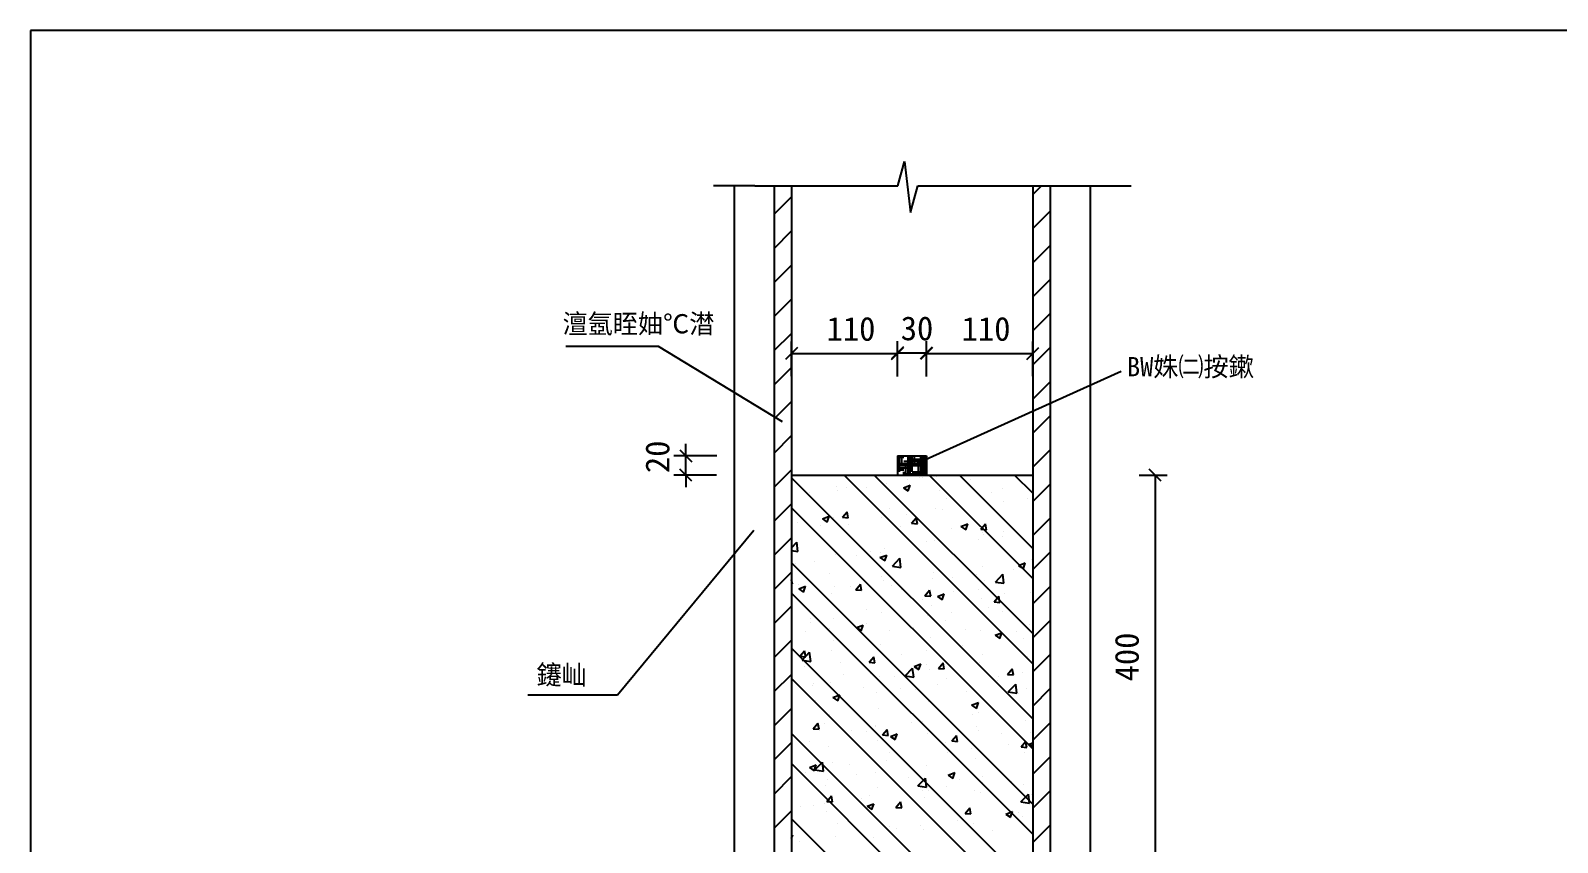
# Model space of a CAD drawing. Header units: metres. Extents: x 0 to 297, y 0 to 210.
# Drawn here: x 0 to 191.4, y 108.1 to 210 of the extents above; entities that cross this region are included whole.
import ezdxf

# ---------------------------------------------------------------- set-up
doc = ezdxf.new("R2010")
doc.units = ezdxf.units.M
doc.layers.add(' ', color=7, linetype='Continuous')

msp = doc.modelspace()

# ---------------------------------------------------------------- linework, layer by layer
at = {"layer": ' '}
for p, q in [((108.74, 190.53), (109.56, 193.58)), ((109.56, 193.58), (110.34, 187.19)), ((88.23, 190.53), (88.23, 69.53)), ((90.81, 190.53), (108.74, 190.53)), ((93.23, 190.53), (93.23, 69.53)), ((95.4, 190.53), (95.4, 69.53)), ((110.34, 187.19), (111.26, 190.53)), ((111.26, 190.53), (130.25, 190.53)), ((125.65, 190.53), (125.65, 105.83)), ((125.65, 189.43), (126.76, 190.53)), ((127.83, 190.53), (127.83, 105.83)), ((132.83, 190.53), (132.83, 105.83)), ((93.23, 186.95), (95.4, 189.13)), ((125.65, 185.15), (127.83, 187.33)), ((93.23, 182.67), (95.4, 184.85)), ((125.65, 180.87), (127.83, 183.05)), ((93.23, 178.39), (95.4, 180.57)), ((125.65, 176.6), (127.83, 178.77)), ((93.23, 174.11), (95.4, 176.29)), ((125.65, 172.32), (127.83, 174.5)), ((94.27, 160.93), (78.75, 170.38)), ((93.23, 169.84), (95.4, 172.01)), ((125.65, 168.04), (127.83, 170.22)), ((93.23, 165.56), (95.4, 167.74)), ((110.53, 155.44), (136.74, 167.27)), ((125.65, 163.76), (127.83, 165.94)), ((93.23, 161.28), (95.4, 163.46)), ((125.65, 159.48), (127.83, 161.66)), ((93.23, 157), (95.4, 159.18)), ((125.65, 155.21), (127.83, 157.38)), ((108.71, 156.65), (112.34, 156.65)), ((108.71, 156.65), (108.71, 154.23)), ((108.71, 156.49), (109.49, 156.49)), ((108.71, 155.69), (112.34, 155.69)), ((108.71, 155.43), (111.61, 155.43)), ((108.71, 155.16), (110.55, 155.16)), ((108.96, 154.63), (108.96, 156.65)), ((109.23, 155.69), (109.23, 156.65)), ((109.49, 155.96), (112.34, 155.96)), ((109.75, 154.23), (109.75, 155.69)), ((110.02, 154.23), (110.02, 156.65)), ((110.28, 154.23), (110.28, 156.65)), ((110.55, 154.63), (110.55, 156.65)), ((110.55, 156.22), (112.34, 156.22)), ((110.81, 155.69), (110.81, 156.65)), ((111.34, 154.23), (111.34, 155.69)), ((111.61, 154.23), (111.61, 156.65)), ((111.61, 156.49), (112.34, 156.49)), ((111.87, 154.23), (111.87, 156.65)), ((112.14, 154.63), (112.14, 156.65)), ((112.34, 156.65), (112.34, 154.23)), ((93.23, 152.72), (95.4, 154.9)), ((95.4, 154.23), (125.65, 154.23)), ((125.65, 123.65), (95.4, 153.9)), ((125.65, 130.57), (101.99, 154.23)), ((104.97, 154.16), (104.97, 154.16)), ((125.65, 134.35), (105.77, 154.23)), ((108.71, 154.9), (109.49, 154.9)), ((108.71, 154.23), (112.34, 154.23)), ((109.49, 154.23), (109.49, 154.63)), ((109.49, 154.37), (112.34, 154.37)), ((109.91, 153.64), (109.91, 153.64)), ((110.55, 154.63), (112.34, 154.63)), ((111.08, 154.23), (111.08, 154.63)), ((111.43, 153.89), (111.43, 153.89)), ((111.61, 154.9), (112.34, 154.9)), ((111.88, 153.94), (111.88, 153.94)), ((125.65, 141.26), (112.68, 154.23)), ((112.94, 154.04), (112.94, 154.04)), ((113.6, 154.03), (113.6, 154.03)), ((125.65, 145.04), (116.46, 154.23)), ((117.89, 153.62), (117.89, 153.62)), ((125.65, 151.96), (123.38, 154.23)), ((124.34, 153.34), (124.34, 153.34)), ((97.69, 152.03), (97.69, 152.03)), ((97.77, 151.52), (97.77, 151.52)), ((101.06, 152.81), (101.06, 152.81)), ((101.21, 152.35), (101.21, 152.35)), ((102.27, 152.63), (102.27, 152.63)), ((104.82, 152.73), (104.82, 152.73)), ((107.32, 153.13), (107.32, 153.13)), ((107.52, 152.54), (107.52, 152.54)), ((109.43, 152.65), (110.28, 152.97)), ((109.43, 152.65), (110.03, 152.24)), ((110.03, 152.24), (110.28, 152.97)), ((113.98, 152.26), (113.98, 152.26)), ((114.78, 151.28), (114.78, 151.28)), ((120.44, 151.99), (120.44, 151.99)), ((121.84, 152.49), (121.84, 152.49)), ((125.01, 151.27), (125.01, 151.27)), ((125.65, 150.93), (127.83, 153.11)), ((93.23, 148.45), (95.4, 150.62)), ((125.65, 119.87), (95.4, 150.12)), ((101.78, 148.94), (102.37, 149.64)), ((102.51, 148.88), (102.37, 149.64)), ((107.72, 150.07), (107.72, 150.07)), ((113.45, 150.01), (113.45, 150.01)), ((114.34, 149.87), (114.34, 149.87)), ((119.67, 150.86), (119.67, 150.86)), ((121.98, 150.87), (121.98, 150.87)), ((96.1, 148.28), (96.1, 148.28)), ((99.09, 147.86), (99.09, 147.86)), ((99.27, 148.74), (100.11, 149.07)), ((99.27, 148.74), (99.87, 148.34)), ((99.87, 148.34), (100.11, 149.07)), ((100.67, 148.86), (100.67, 148.86)), ((101.06, 148.32), (101.06, 148.32)), ((101.78, 148.94), (102.51, 148.88)), ((102.56, 148.01), (102.56, 148.01)), ((106.73, 148.87), (106.73, 148.87)), ((107.17, 149.1), (107.17, 149.1)), ((109.02, 147.74), (109.02, 147.74)), ((109.76, 149.26), (109.76, 149.26)), ((110.46, 148.18), (111.05, 148.88)), ((110.46, 148.18), (111.19, 148.12)), ((111.19, 148.12), (111.05, 148.88)), ((115.48, 147.47), (115.48, 147.47)), ((116.65, 147.77), (117.5, 148.1)), ((116.65, 147.77), (117.26, 147.37)), ((117.26, 147.37), (117.5, 148.1)), ((119.14, 147.43), (119.72, 148.12)), ((119.14, 147.43), (119.86, 147.36)), ((119.86, 147.36), (119.72, 148.12)), ((125.63, 147.6), (125.63, 147.6)), ((125.65, 146.65), (127.83, 148.83)), ((93.23, 144.17), (95.4, 146.35)), ((95.4, 145.1), (96.08, 145.8)), ((96.21, 144.65), (96.08, 145.8)), ((112.35, 145.84), (112.35, 145.84)), ((113.31, 145.98), (113.31, 145.98)), ((118.8, 146.1), (118.8, 146.1)), ((119.4, 147.05), (119.4, 147.05)), ((119.52, 146.83), (119.52, 146.83)), ((121.83, 146.5), (121.83, 146.5)), ((121.94, 147.19), (121.94, 147.19)), ((95.4, 144.78), (96.21, 144.65)), ((100.91, 144.3), (100.91, 144.3)), ((103.55, 144.09), (103.55, 144.09)), ((105.29, 144.62), (105.29, 144.62)), ((106.49, 143.87), (107.34, 144.2)), ((106.49, 143.87), (107.09, 143.47)), ((106.58, 144.49), (106.58, 144.49)), ((107.02, 145.07), (107.02, 145.07)), ((107.09, 143.47), (107.34, 144.2)), ((108.05, 142.82), (108.99, 143.8)), ((109.12, 142.65), (108.99, 143.8)), ((111.16, 145.09), (111.16, 145.09)), ((125.49, 143.58), (125.49, 143.58)), ((125.65, 142.37), (127.83, 144.55)), ((93.23, 139.89), (95.4, 142.07)), ((125.65, 112.96), (95.4, 143.21)), ((95.9, 143.09), (95.9, 143.09)), ((98.23, 143.41), (98.23, 143.41)), ((100.2, 141.83), (100.2, 141.83)), ((108.05, 142.82), (109.12, 142.65)), ((113.16, 141.95), (113.16, 141.95)), ((118.65, 141.73), (118.65, 141.73)), ((119.37, 142.8), (119.37, 142.8)), ((120.96, 140.81), (121.9, 141.8)), ((122.04, 140.65), (121.9, 141.8)), ((123.23, 142.33), (123.23, 142.33)), ((123.88, 142.9), (124.72, 143.23)), ((123.88, 142.9), (124.48, 142.5)), ((124.48, 142.5), (124.72, 143.23)), ((95.51, 140.54), (95.4, 141.09)), ((95.4, 140.55), (95.51, 140.54)), ((96.3, 140.48), (96.3, 140.48)), ((96.32, 139.97), (97.17, 140.29)), ((96.32, 139.97), (96.92, 139.56)), ((96.92, 139.56), (97.17, 140.29)), ((100.76, 140.27), (100.76, 140.27)), ((102.75, 140.2), (102.75, 140.2)), ((103.46, 139.84), (104.05, 140.54)), ((103.46, 139.84), (104.19, 139.78)), ((104.19, 139.78), (104.05, 140.54)), ((106.66, 141.56), (106.66, 141.56)), ((106.88, 141.04), (106.88, 141.04)), ((107.97, 140.32), (107.97, 140.32)), ((109.21, 139.93), (109.21, 139.93)), ((112.14, 139.08), (112.72, 139.78)), ((112.86, 139.02), (112.72, 139.78)), ((113.12, 141.28), (113.12, 141.28)), ((115.62, 141.33), (115.62, 141.33)), ((118.9, 139.83), (118.9, 139.83)), ((119.58, 141.01), (119.58, 141.01)), ((120.96, 140.81), (122.04, 140.65)), ((125.65, 138.09), (127.83, 140.27)), ((125.65, 109.18), (95.4, 139.43)), ((100.36, 139.32), (100.36, 139.32)), ((103.39, 139.72), (103.39, 139.72)), ((111.85, 138.62), (111.85, 138.62)), ((112.14, 139.08), (112.86, 139.02)), ((113.01, 137.92), (113.01, 137.92)), ((113.71, 139), (114.56, 139.32)), ((113.71, 139), (114.31, 138.59)), ((114.31, 138.59), (114.56, 139.32)), ((115.67, 139.66), (115.67, 139.66)), ((119.23, 138.77), (119.23, 138.77)), ((120.82, 138.32), (121.4, 139.02)), ((120.82, 138.32), (121.54, 138.26)), ((121.54, 138.26), (121.4, 139.02)), ((122.13, 139.38), (122.13, 139.38)), ((125.34, 139.55), (125.34, 139.55)), ((93.23, 135.61), (95.4, 137.79)), ((97.73, 136.19), (97.73, 136.19)), ((100.62, 136.24), (100.62, 136.24)), ((104.79, 137.4), (104.79, 137.4)), ((106.73, 137.01), (106.73, 137.01)), ((112.43, 136.56), (112.43, 136.56)), ((114.75, 135.96), (114.75, 135.96)), ((115.46, 136.96), (115.46, 136.96)), ((120.05, 137.56), (120.05, 137.56)), ((121.8, 137.17), (121.8, 137.17)), ((125.65, 133.82), (127.83, 135.99)), ((97.18, 134.55), (97.18, 134.55)), ((97.8, 135.68), (97.8, 135.68)), ((100.21, 134.95), (100.21, 134.95)), ((103.54, 135.1), (104.39, 135.42)), ((103.54, 135.1), (104.15, 134.69)), ((104.15, 134.69), (104.39, 135.42)), ((104.26, 135.4), (104.26, 135.4)), ((104.79, 135.55), (104.79, 135.55)), ((107.69, 134.75), (107.69, 134.75)), ((110.71, 135.13), (110.71, 135.13)), ((117.17, 134.86), (117.17, 134.86)), ((119.08, 134.75), (119.08, 134.75)), ((120.93, 134.13), (121.78, 134.45)), ((120.93, 134.13), (121.53, 133.72)), ((121.54, 133.72), (121.78, 134.45)), ((123.63, 134.59), (123.63, 134.59)), ((125.19, 135.52), (125.19, 135.52)), ((93.23, 131.33), (95.4, 133.51)), ((158.38, 69.53), (95.4, 132.51)), ((96.46, 131.5), (97.05, 132.2)), ((97.19, 131.44), (97.05, 132.2)), ((100.47, 132.21), (100.47, 132.21)), ((100.63, 133.54), (100.63, 133.54)), ((106.58, 132.99), (106.58, 132.99)), ((112.28, 132.18), (112.28, 132.18)), ((112.87, 133.89), (112.87, 133.89)), ((116.86, 132.79), (116.86, 132.79)), ((124.5, 133.79), (124.5, 133.79)), ((96.46, 131.5), (97.19, 131.44)), ((96.74, 131.03), (97.68, 132.01)), ((96.74, 131.03), (97.81, 130.86)), ((97.81, 130.86), (97.68, 132.01)), ((101.61, 130.78), (101.61, 130.78)), ((105.14, 130.74), (105.72, 131.44)), ((105.14, 130.74), (105.86, 130.68)), ((105.86, 130.68), (105.72, 131.44)), ((109.25, 131.78), (109.25, 131.78)), ((110.77, 130.23), (111.61, 130.55)), ((110.77, 130.23), (111.37, 129.82)), ((111.37, 129.82), (111.61, 130.55)), ((112.31, 130.51), (112.31, 130.51)), ((113.82, 129.98), (114.4, 130.68)), ((114.54, 129.92), (114.4, 130.68)), ((118.93, 130.72), (118.93, 130.72)), ((119.37, 131.72), (119.37, 131.72)), ((125.04, 131.49), (125.04, 131.49)), ((125.65, 129.54), (127.83, 131.72)), ((93.23, 127.06), (95.4, 129.23)), ((154.6, 69.53), (95.4, 128.73)), ((95.44, 129.49), (95.44, 129.49)), ((97.03, 130.17), (97.03, 130.17)), ((101.9, 129.22), (101.9, 129.22)), ((105.25, 129.3), (105.25, 129.3)), ((106.43, 128.96), (106.43, 128.96)), ((108.36, 128.95), (108.36, 128.95)), ((109.65, 129.03), (110.59, 130.01)), ((109.65, 129.03), (110.73, 128.86)), ((110.73, 128.86), (110.59, 130.01)), ((112.72, 129.87), (112.72, 129.87)), ((113.82, 129.98), (114.54, 129.92)), ((114.82, 128.68), (114.82, 128.68)), ((121.28, 128.4), (121.28, 128.4)), ((121.32, 129.02), (121.32, 129.02)), ((122.5, 129.22), (123.08, 129.92)), ((122.5, 129.22), (123.22, 129.16)), ((123.22, 129.16), (123.08, 129.92)), ((124.35, 129.42), (124.35, 129.42)), ((97.99, 127.87), (97.99, 127.87)), ((98.2, 128.09), (98.2, 128.09)), ((100.32, 128.18), (100.32, 128.18)), ((100.6, 126.32), (101.45, 126.65)), ((101.2, 125.92), (101.45, 126.65)), ((104.45, 127.6), (104.45, 127.6)), ((106.07, 127.01), (106.07, 127.01)), ((109.1, 127.41), (109.1, 127.41)), ((110.91, 127.32), (110.91, 127.32)), ((113.68, 128.01), (113.68, 128.01)), ((117.37, 127.05), (117.37, 127.05)), ((118.78, 126.69), (118.78, 126.69)), ((122.56, 127.02), (123.51, 128.01)), ((122.56, 127.02), (123.64, 126.86)), ((123.64, 126.86), (123.51, 128.01)), ((123.83, 126.78), (123.83, 126.78)), ((124.9, 127.46), (124.9, 127.46)), ((125.65, 125.26), (127.83, 127.44)), ((93.23, 122.78), (95.4, 124.96)), ((98.43, 126.01), (98.43, 126.01)), ((100.6, 126.32), (101.2, 125.92)), ((106.29, 124.93), (106.29, 124.93)), ((112.57, 125.84), (112.57, 125.84)), ((117.99, 125.35), (118.84, 125.68)), ((117.99, 125.35), (118.59, 124.95)), ((118.59, 124.95), (118.84, 125.68)), ((118.87, 124.5), (118.87, 124.5)), ((121.17, 124.65), (121.17, 124.65)), ((98.14, 122.4), (98.72, 123.09)), ((98.86, 122.34), (98.72, 123.09)), ((99.49, 123.07), (99.49, 123.07)), ((100.18, 124.16), (100.18, 124.16)), ((105.91, 122.64), (105.91, 122.64)), ((105.95, 122.8), (105.95, 122.8)), ((110.5, 123.24), (110.5, 123.24)), ((111.81, 123.29), (111.81, 123.29)), ((112.41, 122.53), (112.41, 122.53)), ((118.14, 124.25), (118.14, 124.25)), ((118.64, 122.66), (118.64, 122.66)), ((124.75, 123.44), (124.75, 123.44)), ((125.65, 120.98), (127.83, 123.16)), ((93.23, 118.5), (95.4, 120.68)), ((147.69, 69.53), (95.4, 121.82)), ((97.7, 120.87), (97.7, 120.87)), ((98.14, 122.4), (98.86, 122.34)), ((102.88, 122.24), (102.88, 122.24)), ((104.75, 122.08), (104.75, 122.08)), ((106.14, 120.9), (106.14, 120.9)), ((106.82, 121.64), (107.4, 122.33)), ((106.82, 121.64), (107.54, 121.58)), ((107.54, 121.58), (107.4, 122.33)), ((107.82, 121.45), (108.67, 121.78)), ((107.82, 121.45), (108.42, 121.04)), ((108.42, 121.04), (108.67, 121.78)), ((112.43, 121.81), (112.43, 121.81)), ((114.71, 120.64), (114.71, 120.64)), ((115.5, 120.88), (116.08, 121.58)), ((115.5, 120.88), (116.22, 120.82)), ((116.22, 120.82), (116.08, 121.58)), ((118.87, 122.25), (118.87, 122.25)), ((121.77, 121.85), (121.77, 121.85)), ((124.18, 120.12), (124.76, 120.82)), ((124.9, 120.06), (124.76, 120.82)), ((125.21, 120.48), (125.65, 120.65)), ((125.33, 121.98), (125.33, 121.98)), ((100.03, 120.13), (100.03, 120.13)), ((107.65, 119.43), (107.65, 119.43)), ((114.95, 119.47), (114.95, 119.47)), ((117.98, 119.87), (117.98, 119.87)), ((122.57, 120.48), (122.57, 120.48)), ((124.18, 120.12), (124.9, 120.06)), ((124.6, 119.41), (124.6, 119.41)), ((125.21, 120.48), (125.65, 120.18)), ((125.65, 116.7), (127.83, 118.88)), ((143.91, 69.53), (95.4, 118.04)), ((97.14, 116.89), (97.14, 116.89)), ((97.66, 117.55), (98.5, 117.87)), ((97.66, 117.55), (98.26, 117.14)), ((98.26, 117.14), (98.5, 117.87)), ((98.34, 117.24), (99.28, 118.22)), ((98.34, 117.24), (99.42, 117.07)), ((99.42, 117.07), (99.28, 118.22)), ((99.7, 117.47), (99.7, 117.47)), ((100.6, 118.21), (100.6, 118.21)), ((102.73, 117.87), (102.73, 117.87)), ((105.99, 116.87), (105.99, 116.87)), ((107.31, 118.47), (107.31, 118.47)), ((112.28, 117.78), (112.28, 117.78)), ((115.04, 116.58), (115.89, 116.9)), ((115.65, 116.17), (115.89, 116.9)), ((118.49, 118.63), (118.49, 118.63)), ((93.23, 114.22), (95.4, 116.4)), ((99.69, 115.26), (99.69, 115.26)), ((99.88, 116.1), (99.88, 116.1)), ((103.59, 116.62), (103.59, 116.62)), ((106.15, 114.99), (106.15, 114.99)), ((110.05, 116.34), (110.05, 116.34)), ((111.25, 115.24), (112.2, 116.22)), ((111.25, 115.24), (112.33, 115.07)), ((112.33, 115.07), (112.2, 116.22)), ((112.27, 115.19), (112.27, 115.19)), ((114.8, 115.1), (114.8, 115.1)), ((115.04, 116.58), (115.65, 116.17)), ((116.51, 116.07), (116.51, 116.07)), ((119.33, 116.4), (119.33, 116.4)), ((119.38, 115.7), (119.38, 115.7)), ((122.97, 115.8), (122.97, 115.8)), ((124.46, 115.38), (124.46, 115.38)), ((99.55, 113.09), (99.55, 113.09)), ((99.82, 113.3), (100.4, 113.99)), ((99.82, 113.3), (100.54, 113.23)), ((100.54, 113.23), (100.4, 113.99)), ((104.13, 113.7), (104.13, 113.7)), ((104.88, 112.68), (105.73, 113)), ((105.22, 113.98), (105.22, 113.98)), ((105.48, 112.27), (105.73, 113)), ((108.5, 112.54), (109.08, 113.23)), ((109.22, 112.47), (109.08, 113.23)), ((111.77, 114.7), (111.77, 114.7)), ((112.13, 113.75), (112.13, 113.75)), ((112.61, 114.72), (112.61, 114.72)), ((118.34, 114.61), (118.34, 114.61)), ((119.06, 114.44), (119.06, 114.44)), ((124.17, 113.23), (125.11, 114.22)), ((124.17, 113.23), (125.24, 113.07)), ((125.24, 113.07), (125.11, 114.22)), ((125.52, 114.17), (125.52, 114.17)), ((125.65, 112.43), (127.83, 114.6)), ((93.23, 109.94), (95.4, 112.12)), ((136.99, 69.53), (95.4, 111.12)), ((96.52, 112.69), (96.52, 112.69)), ((98.16, 112.77), (98.16, 112.77)), ((99.73, 112.07), (99.73, 112.07)), ((104.88, 112.68), (105.48, 112.27)), ((105.85, 112.85), (105.85, 112.85)), ((108.5, 112.54), (109.22, 112.47)), ((117.18, 111.78), (117.76, 112.47)), ((117.18, 111.78), (117.9, 111.72)), ((117.9, 111.72), (117.76, 112.47)), ((122.27, 111.71), (123.11, 112.03)), ((122.27, 111.71), (122.87, 111.3)), ((122.87, 111.3), (123.11, 112.03)), ((123.84, 111.94), (123.84, 111.94)), ((124.31, 111.35), (124.31, 111.35)), ((101.19, 110.46), (101.19, 110.46)), ((107.65, 110.19), (107.65, 110.19)), ((108.59, 109.93), (108.59, 109.93)), ((111.62, 110.33), (111.62, 110.33)), ((111.98, 109.73), (111.98, 109.73)), ((114.11, 109.92), (114.11, 109.92)), ((116.2, 110.93), (116.2, 110.93)), ((118.2, 110.58), (118.2, 110.58)), ((118.83, 109.18), (118.83, 109.18)), ((120.57, 109.65), (120.57, 109.65)), ((125.65, 108.15), (127.83, 110.33)), ((95.4, 109.04), (95.56, 109.1)), ((95.4, 108.64), (95.56, 109.1)), ((96.36, 108.32), (96.36, 108.32)), ((100.95, 108.92), (100.95, 108.92)), ((105.7, 108.82), (105.7, 108.82))]:
    msp.add_line(p, q, dxfattribs=at)
for p, q in [((297, 210), (0, 210)), ((0, 210), (0, 0)), ((90.81, 190.53), (85.63, 190.53)), ((130.25, 190.53), (138, 190.53)), ((78.75, 170.38), (67.13, 170.38)), ((95.4, 166.62), (95.4, 170.99)), ((108.71, 166.58), (108.71, 171.05)), ((108.71, 166.58), (108.71, 170.99)), ((112.34, 166.58), (112.34, 171.05)), ((112.34, 166.58), (112.34, 170.99)), ((125.65, 166.62), (125.65, 170.99)), ((96.15, 170.24), (94.65, 168.74)), ((95.4, 169.49), (108.71, 169.49)), ((109.46, 170.3), (107.96, 168.8)), ((107.96, 168.74), (109.46, 170.24)), ((108.71, 169.55), (112.34, 169.55)), ((111.59, 168.8), (113.09, 170.3)), ((113.09, 170.24), (111.59, 168.74)), ((112.34, 169.49), (125.65, 169.49)), ((124.9, 168.74), (126.4, 170.24)), ((81.39, 157.4), (82.89, 155.9)), ((82.14, 156.65), (82.14, 158.15)), ((86.05, 156.65), (80.64, 156.65)), ((82.14, 154.23), (82.14, 156.65)), ((85.99, 154.23), (80.64, 154.23)), ((82.89, 153.48), (81.39, 154.98)), ((82.14, 154.23), (82.14, 152.73)), ((138.99, 154.23), (142.5, 154.23)), ((141.75, 153.48), (140.25, 154.98)), ((141, 154.23), (141, 105.83)), ((90.69, 147.29), (73.6, 126.62)), ((73.6, 126.62), (62.36, 126.62))]:
    msp.add_line(p, q)

# ---------------------------------------------------------------- texts
for s, height, p in [('澶氬眰妯℃澘', 2.42, (66.71, 172.01)), ('110', 3, (99.8, 171.08)), ('30', 3, (109.1, 171.14)), ('110', 3, (116.74, 171.08)), ('BW姝㈡按鏉', 2.42, (137.47, 166.62)), ('鑳屾', 2.42, (63.44, 127.96))]:
    msp.add_text(s, height=height).set_placement(p)
for s, p in [('20', (80.09, 154.48)), ('400', (138.94, 128.35))]:
    msp.add_text(s, height=3, rotation=90).set_placement(p)

doc.saveas('drawing.dxf')
